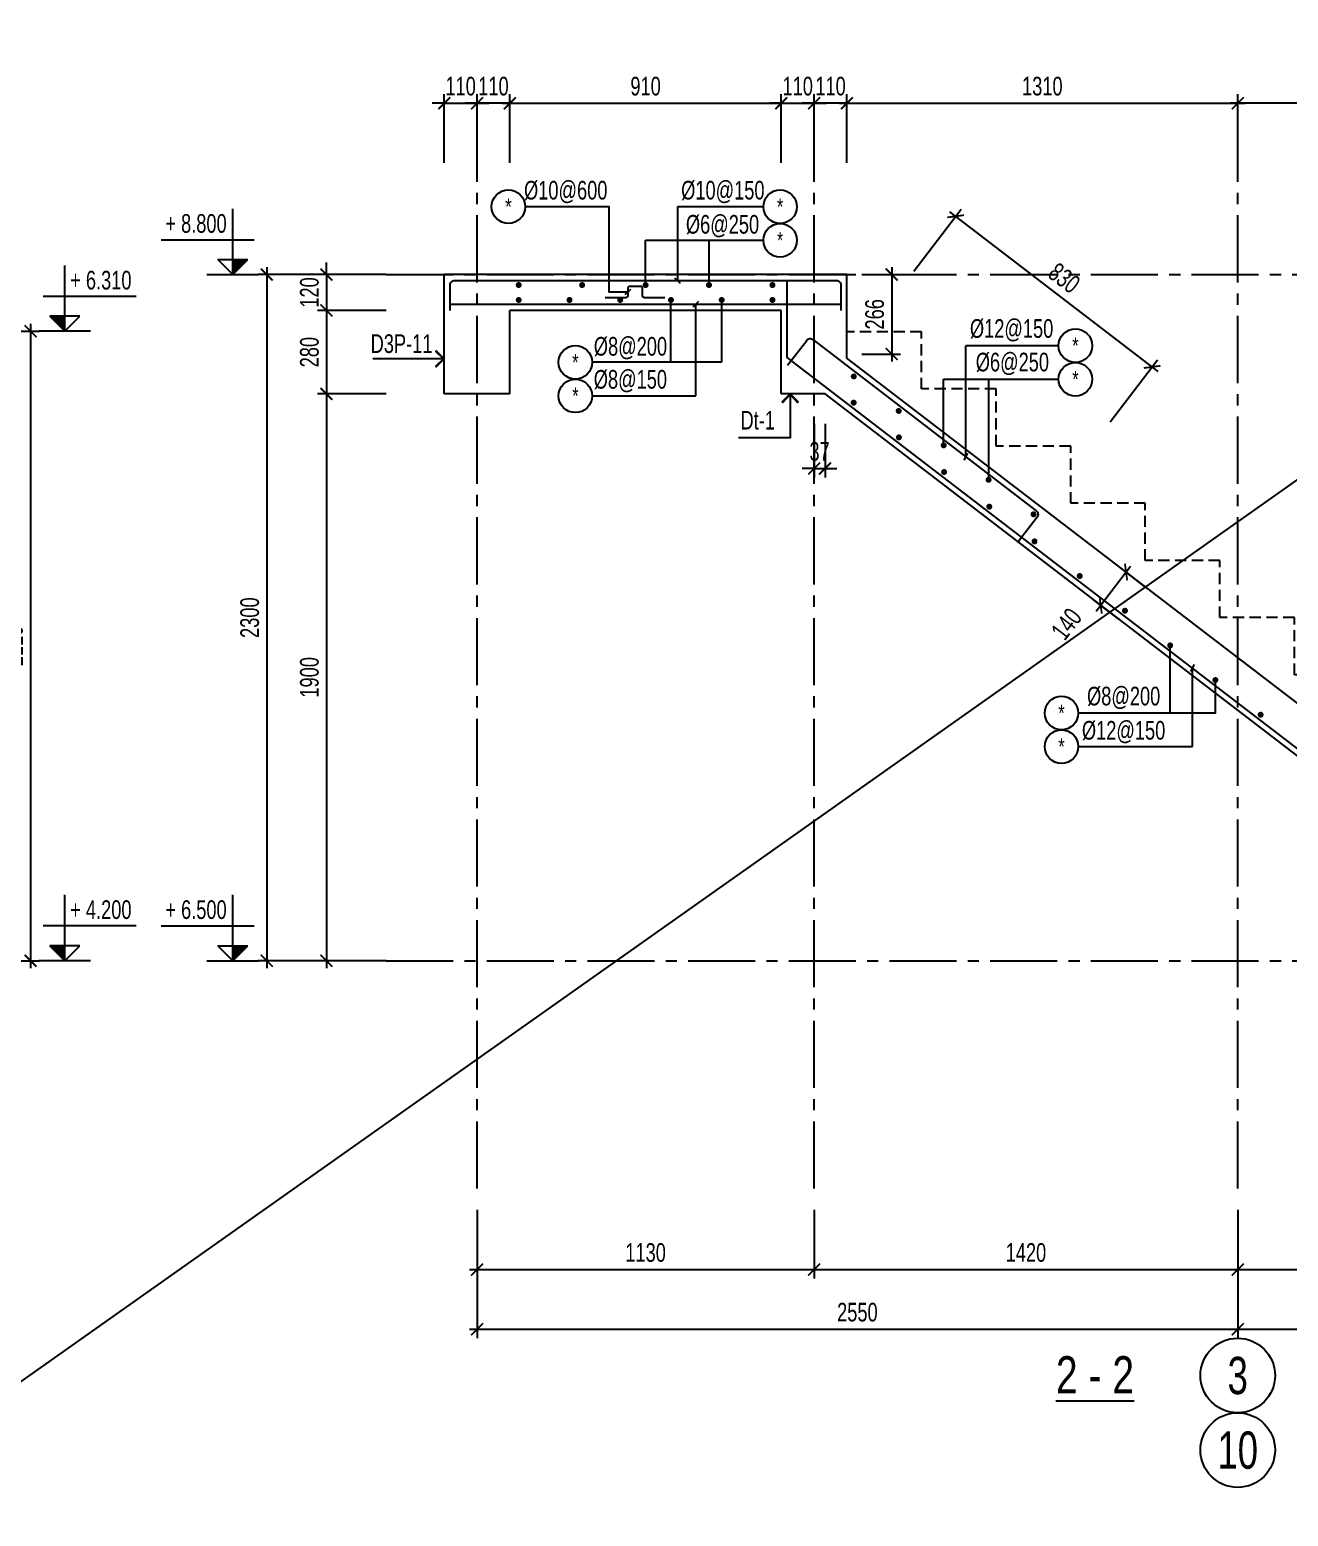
# Model space of a CAD drawing. Header units: millimetres. Extents: x -77370 to 109412, y -14880 to 214694.
# Drawn here: x 56709 to 65147, y 194403 to 204368 of the extents above; entities that cross this region are included whole.
import ezdxf
from ezdxf.enums import TextEntityAlignment as Align

# ---------------------------------------------------------------- set-up
doc = ezdxf.new("R2010")
doc.units = ezdxf.units.MM
doc.header["$LTSCALE"] = 300
doc.header["$MEASUREMENT"] = 0
doc.header["$PDMODE"] = 66
doc.linetypes.add('CENTER2', pattern=[1.125, 0.75, -0.125, 0.125, -0.125])
doc.linetypes.add('HIDDEN', pattern=[0.375, 0.25, -0.125])
doc.layers.get('0').update_dxf_attribs({"linetype": 'CONTINUOUS'})
doc.layers.get('DEFPOINTS').update_dxf_attribs({"linetype": 'CONTINUOUS'})
for name, color, linetype in [('CDC.01.AXIS', 160, 'CENTER2'), ('CDC.02.DIM', 1, 'CONTINUOUS'), ('CDC.03.BORDER', 3, 'CONTINUOUS'), ('CDC.06.TEXT', 2, 'CONTINUOUS'), ('CDC.11.NOTE', 8, 'CONTINUOUS'), ('CDC.14.STEELNUM', 2, 'CONTINUOUS'), ('KCS_HIDDEN', 8, 'HIDDEN'), ('KCS_SNODE', 6, 'CONTINUOUS'), ('KCS_STEEL', 4, 'CONTINUOUS'), ('KCS_TEXT_B', 2, 'CONTINUOUS')]:
    doc.layers.add(name, color=color, linetype=linetype)
doc.layers.add('KCS_Plotter', color=11, linetype='CONTINUOUS', plot=False)
doc.styles.add('KCS_BIGTEXT', font='arial.ttf', dxfattribs={"width": 0.7})
doc.styles.add('KCS_SMTEXT', font='arial.ttf', dxfattribs={"width": 0.7})
doc.dimstyles.new('KCS_DIM50 scale 2', dxfattribs={"dimscale": 50, "dimtxt": 2.5, "dimasz": 1.6, "dimexe": 1.2, "dimexo": 0, "dimgap": 1, "dimtad": 1, "dimdec": 0, "dimlfac": 0.5, "dimzin": 0, "dimdsep": 46, "dimtxsty": 'KCS_SMTEXT', "dimblk": 'ARCHTICK', "dimcen": 0, "dimdle": 1, "dimclrd": 256, "dimclre": 256, "dimclrt": 2, "dimadec": 0, "dimazin": 0, "dimtfac": 1, "dimtdec": 0, "dimtix": 1, "dimtmove": 2, "dimatfit": 3, "dimfxl": 1, "dimtolj": 1, "dimtzin": 0, "dimarcsym": 0})

# ---------------------------------------------------------------- blocks, each defined once
blk = doc.blocks.new('_ArchTick')
at = {"color": 0, "linetype": 'ByBlock', "const_width": 0.15}
blk.add_lwpolyline([(-0.5, -0.5), (0.5, 0.5)], dxfattribs=at)
blk = doc.blocks.new('*D1261')
at = {"layer": 'CDC.02.DIM', "lineweight": -2, "transparency": 16777216}
for p, q in [((55915.5, 202346.9), (56775.5, 202346.9)), ((56715.5, 202396.9), (56715.5, 198076.9)), ((55915.5, 198126.9), (56775.5, 198126.9))]:
    blk.add_line(p, q, dxfattribs=at)
at = {"layer": 'DEFPOINTS', "color": 0, "transparency": 16777216}
for p in [(55915.5, 202346.9), (55915.5, 198126.9), (56715.5, 198126.9)]:
    blk.add_point(p, dxfattribs=at)
at = {"layer": 'CDC.02.DIM', "lineweight": -2, "transparency": 16777216, "xscale": 80, "yscale": 80, "zscale": 80}
for p, rotation in [((56715.5, 202346.9), 90), ((56715.5, 198126.9), 270)]:
    blk.add_blockref('_ArchTick', p, dxfattribs=dict(at, rotation=rotation))
at = {"layer": 'CDC.02.DIM', "color": 2, "transparency": 16777216, "insert": (56601.7, 200236.9), "char_height": 125, "attachment_point": 5, "rotation": 90, "style": 'KCS_SMTEXT'}
blk.add_mtext('\\A1;2110', dxfattribs=at)
blk = doc.blocks.new('*D1269')
at = {"layer": 'CDC.02.DIM', "lineweight": -2, "transparency": 16777216}
for p, q in [((64808.3, 196456.5), (64808.3, 195996.5)), ((67188.3, 196456.5), (67188.3, 195996.5)), ((64758.3, 196056.5), (67238.3, 196056.5))]:
    blk.add_line(p, q, dxfattribs=at)
at = {"layer": 'DEFPOINTS', "color": 0, "transparency": 16777216}
for p in [(64808.3, 196456.5), (67188.3, 196456.5), (67188.3, 196056.5)]:
    blk.add_point(p, dxfattribs=at)
at = {"layer": 'CDC.02.DIM', "lineweight": -2, "transparency": 16777216, "xscale": 80, "yscale": 80, "zscale": 80, "rotation": 180}
blk.add_blockref('_ArchTick', (64808.3, 196056.5), dxfattribs=at)
at = {"layer": 'CDC.02.DIM', "lineweight": -2, "transparency": 16777216, "xscale": 80, "yscale": 80, "zscale": 80}
blk.add_blockref('_ArchTick', (67188.3, 196056.5), dxfattribs=at)
at = {"layer": 'CDC.02.DIM', "color": 2, "transparency": 16777216, "insert": (65998.3, 196170.3), "char_height": 125, "attachment_point": 5, "style": 'KCS_SMTEXT'}
blk.add_mtext('\\A1;1190', dxfattribs=at)
blk = doc.blocks.new('*D1270')
at = {"layer": 'CDC.02.DIM', "lineweight": -2, "transparency": 16777216}
for p, q in [((59708.3, 196456.5), (59708.3, 195596.5)), ((64808.3, 196456.5), (64808.3, 195596.5)), ((59658.3, 195656.5), (64858.3, 195656.5))]:
    blk.add_line(p, q, dxfattribs=at)
at = {"layer": 'DEFPOINTS', "color": 0, "transparency": 16777216}
for p in [(59708.3, 196456.5), (64808.3, 196456.5), (64808.3, 195656.5)]:
    blk.add_point(p, dxfattribs=at)
at = {"layer": 'CDC.02.DIM', "lineweight": -2, "transparency": 16777216, "xscale": 80, "yscale": 80, "zscale": 80, "rotation": 180}
blk.add_blockref('_ArchTick', (59708.3, 195656.5), dxfattribs=at)
at = {"layer": 'CDC.02.DIM', "lineweight": -2, "transparency": 16777216, "xscale": 80, "yscale": 80, "zscale": 80}
blk.add_blockref('_ArchTick', (64808.3, 195656.5), dxfattribs=at)
at = {"layer": 'CDC.02.DIM', "color": 2, "transparency": 16777216, "insert": (62258.3, 195770.3), "char_height": 125, "attachment_point": 5, "style": 'KCS_SMTEXT'}
blk.add_mtext('\\A1;2550', dxfattribs=at)
blk = doc.blocks.new('*D1271')
at = {"layer": 'CDC.02.DIM', "lineweight": -2, "transparency": 16777216}
for p, q in [((61968.3, 196456.5), (61968.3, 195996.5)), ((64808.3, 196456.5), (64808.3, 195996.5)), ((61918.3, 196056.5), (64858.3, 196056.5))]:
    blk.add_line(p, q, dxfattribs=at)
at = {"layer": 'DEFPOINTS', "color": 0, "transparency": 16777216}
for p in [(61968.3, 196456.5), (64808.3, 196456.5), (64808.3, 196056.5)]:
    blk.add_point(p, dxfattribs=at)
at = {"layer": 'CDC.02.DIM', "lineweight": -2, "transparency": 16777216, "xscale": 80, "yscale": 80, "zscale": 80, "rotation": 180}
blk.add_blockref('_ArchTick', (61968.3, 196056.5), dxfattribs=at)
at = {"layer": 'CDC.02.DIM', "lineweight": -2, "transparency": 16777216, "xscale": 80, "yscale": 80, "zscale": 80}
blk.add_blockref('_ArchTick', (64808.3, 196056.5), dxfattribs=at)
at = {"layer": 'CDC.02.DIM', "color": 2, "transparency": 16777216, "insert": (63388.3, 196170.3), "char_height": 125, "attachment_point": 5, "style": 'KCS_SMTEXT'}
blk.add_mtext('\\A1;1420', dxfattribs=at)
blk = doc.blocks.new('*D1272')
at = {"layer": 'CDC.02.DIM', "lineweight": -2, "transparency": 16777216}
for p, q in [((64808.3, 196456.5), (64808.3, 195596.5)), ((69808.3, 196456.5), (69808.3, 195596.5)), ((64758.3, 195656.5), (69858.3, 195656.5))]:
    blk.add_line(p, q, dxfattribs=at)
at = {"layer": 'DEFPOINTS', "color": 0, "transparency": 16777216}
for p in [(64808.3, 196456.5), (69808.3, 196456.5), (69808.3, 195656.5)]:
    blk.add_point(p, dxfattribs=at)
at = {"layer": 'CDC.02.DIM', "lineweight": -2, "transparency": 16777216, "xscale": 80, "yscale": 80, "zscale": 80, "rotation": 180}
blk.add_blockref('_ArchTick', (64808.3, 195656.5), dxfattribs=at)
at = {"layer": 'CDC.02.DIM', "lineweight": -2, "transparency": 16777216, "xscale": 80, "yscale": 80, "zscale": 80}
blk.add_blockref('_ArchTick', (69808.3, 195656.5), dxfattribs=at)
at = {"layer": 'CDC.02.DIM', "color": 2, "transparency": 16777216, "insert": (67308.3, 195770.3), "char_height": 125, "attachment_point": 5, "style": 'KCS_SMTEXT'}
blk.add_mtext('\\A1;2500', dxfattribs=at)
blk = doc.blocks.new('*D1273')
at = {"layer": 'CDC.02.DIM', "lineweight": -2, "transparency": 16777216}
for p, q in [((59708.3, 196456.5), (59708.3, 195996.5)), ((61968.3, 196456.5), (61968.3, 195996.5)), ((59658.3, 196056.5), (62018.3, 196056.5))]:
    blk.add_line(p, q, dxfattribs=at)
at = {"layer": 'DEFPOINTS', "color": 0, "transparency": 16777216}
for p in [(59708.3, 196456.5), (61968.3, 196456.5), (61968.3, 196056.5)]:
    blk.add_point(p, dxfattribs=at)
at = {"layer": 'CDC.02.DIM', "lineweight": -2, "transparency": 16777216, "xscale": 80, "yscale": 80, "zscale": 80, "rotation": 180}
blk.add_blockref('_ArchTick', (59708.3, 196056.5), dxfattribs=at)
at = {"layer": 'CDC.02.DIM', "lineweight": -2, "transparency": 16777216, "xscale": 80, "yscale": 80, "zscale": 80}
blk.add_blockref('_ArchTick', (61968.3, 196056.5), dxfattribs=at)
at = {"layer": 'CDC.02.DIM', "color": 2, "transparency": 16777216, "insert": (60838.3, 196170.3), "char_height": 125, "attachment_point": 5, "style": 'KCS_SMTEXT'}
blk.add_mtext('\\A1;1130', dxfattribs=at)
blk = doc.blocks.new('*D1274')
at = {"layer": 'CDC.02.DIM', "lineweight": -2, "transparency": 16777216}
for p, q in [((59098.6, 201926.9), (58638.6, 201926.9)), ((58698.6, 201976.9), (58698.6, 198076.9)), ((59098.6, 198126.9), (58638.6, 198126.9))]:
    blk.add_line(p, q, dxfattribs=at)
at = {"layer": 'DEFPOINTS', "color": 0, "transparency": 16777216}
for p in [(59098.6, 201926.9), (58698.6, 198126.9), (59098.6, 198126.9)]:
    blk.add_point(p, dxfattribs=at)
at = {"layer": 'CDC.02.DIM', "lineweight": -2, "transparency": 16777216, "xscale": 80, "yscale": 80, "zscale": 80}
for p, rotation in [((58698.6, 201926.9), 90), ((58698.6, 198126.9), 270)]:
    blk.add_blockref('_ArchTick', p, dxfattribs=dict(at, rotation=rotation))
at = {"layer": 'CDC.02.DIM', "color": 2, "transparency": 16777216, "insert": (58584.8, 200026.9), "char_height": 125, "attachment_point": 5, "rotation": 90, "style": 'KCS_SMTEXT'}
blk.add_mtext('\\A1;1900', dxfattribs=at)
blk = doc.blocks.new('*D1275')
at = {"layer": 'CDC.02.DIM', "lineweight": -2, "transparency": 16777216}
for p, q in [((59098.6, 202726.9), (58238.6, 202726.9)), ((58298.6, 202776.9), (58298.6, 198076.9)), ((59098.6, 198126.9), (58238.6, 198126.9))]:
    blk.add_line(p, q, dxfattribs=at)
at = {"layer": 'DEFPOINTS', "color": 0, "transparency": 16777216}
for p in [(59098.6, 202726.9), (58298.6, 198126.9), (59098.6, 198126.9)]:
    blk.add_point(p, dxfattribs=at)
at = {"layer": 'CDC.02.DIM', "lineweight": -2, "transparency": 16777216, "xscale": 80, "yscale": 80, "zscale": 80}
for p, rotation in [((58298.6, 202726.9), 90), ((58298.6, 198126.9), 270)]:
    blk.add_blockref('_ArchTick', p, dxfattribs=dict(at, rotation=rotation))
at = {"layer": 'CDC.02.DIM', "color": 2, "transparency": 16777216, "insert": (58184.7, 200426.9), "char_height": 125, "attachment_point": 5, "rotation": 90, "style": 'KCS_SMTEXT'}
blk.add_mtext('\\A1;2300', dxfattribs=at)
blk = doc.blocks.new('*D1276')
at = {"layer": 'CDC.02.DIM', "lineweight": -2, "transparency": 16777216}
for p, q in [((58698.6, 202726.9), (58698.6, 202806.9)), ((59098.6, 202726.9), (58638.6, 202726.9)), ((58698.6, 202726.9), (58698.6, 202486.9)), ((59098.6, 202486.9), (58638.6, 202486.9)), ((58698.6, 202486.9), (58698.6, 202406.9))]:
    blk.add_line(p, q, dxfattribs=at)
at = {"layer": 'DEFPOINTS', "color": 0, "transparency": 16777216}
for p in [(59098.6, 202726.9), (58698.6, 202486.9), (59098.6, 202486.9)]:
    blk.add_point(p, dxfattribs=at)
at = {"layer": 'CDC.02.DIM', "lineweight": -2, "transparency": 16777216, "xscale": 80, "yscale": 80, "zscale": 80}
for p, rotation in [((58698.6, 202726.9), 270), ((58698.6, 202486.9), 90)]:
    blk.add_blockref('_ArchTick', p, dxfattribs=dict(at, rotation=rotation))
at = {"layer": 'CDC.02.DIM', "color": 2, "transparency": 16777216, "insert": (58584.8, 202606.9), "char_height": 125, "attachment_point": 5, "rotation": 90, "style": 'KCS_SMTEXT'}
blk.add_mtext('\\A1;120', dxfattribs=at)
blk = doc.blocks.new('*D1277')
at = {"layer": 'CDC.02.DIM', "lineweight": -2, "transparency": 16777216}
for p, q in [((58698.6, 202536.9), (58698.6, 201876.9)), ((59098.6, 202486.9), (58638.6, 202486.9)), ((59098.6, 201926.9), (58638.6, 201926.9))]:
    blk.add_line(p, q, dxfattribs=at)
at = {"layer": 'DEFPOINTS', "color": 0, "transparency": 16777216}
for p in [(59098.6, 202486.9), (58698.6, 201926.9), (59098.6, 201926.9)]:
    blk.add_point(p, dxfattribs=at)
at = {"layer": 'CDC.02.DIM', "lineweight": -2, "transparency": 16777216, "xscale": 80, "yscale": 80, "zscale": 80}
for p, rotation in [((58698.6, 202486.9), 90), ((58698.6, 201926.9), 270)]:
    blk.add_blockref('_ArchTick', p, dxfattribs=dict(at, rotation=rotation))
at = {"layer": 'CDC.02.DIM', "color": 2, "transparency": 16777216, "insert": (58584.8, 202206.9), "char_height": 125, "attachment_point": 5, "rotation": 90, "style": 'KCS_SMTEXT'}
blk.add_mtext('\\A1;280', dxfattribs=at)
blk = doc.blocks.new('*D1280')
at = {"layer": 'CDC.02.DIM', "lineweight": -2, "transparency": 16777216}
for p, q in [((59928.3, 203475.4), (59928.3, 203935.4)), ((61748.3, 203475.4), (61748.3, 203935.4)), ((59878.3, 203875.4), (61798.3, 203875.4))]:
    blk.add_line(p, q, dxfattribs=at)
at = {"layer": 'DEFPOINTS', "color": 0, "transparency": 16777216}
for p in [(61748.3, 203875.4), (59928.3, 203475.4), (61748.3, 203475.4)]:
    blk.add_point(p, dxfattribs=at)
at = {"layer": 'CDC.02.DIM', "lineweight": -2, "transparency": 16777216, "xscale": 80, "yscale": 80, "zscale": 80, "rotation": 180}
blk.add_blockref('_ArchTick', (59928.3, 203875.4), dxfattribs=at)
at = {"layer": 'CDC.02.DIM', "lineweight": -2, "transparency": 16777216, "xscale": 80, "yscale": 80, "zscale": 80}
blk.add_blockref('_ArchTick', (61748.3, 203875.4), dxfattribs=at)
at = {"layer": 'CDC.02.DIM', "color": 2, "transparency": 16777216, "insert": (60838.3, 203989.3), "char_height": 125, "attachment_point": 5, "style": 'KCS_SMTEXT'}
blk.add_mtext('\\A1;910', dxfattribs=at)
blk = doc.blocks.new('*D1281')
at = {"layer": 'CDC.02.DIM', "lineweight": -2, "transparency": 16777216}
for p, q in [((59488.3, 203475.4), (59488.3, 203935.4)), ((59708.3, 203475.4), (59708.3, 203935.4)), ((59488.3, 203875.4), (59408.3, 203875.4)), ((59488.3, 203875.4), (59708.3, 203875.4)), ((59708.3, 203875.4), (59788.3, 203875.4))]:
    blk.add_line(p, q, dxfattribs=at)
at = {"layer": 'DEFPOINTS', "color": 0, "transparency": 16777216}
for p in [(59708.3, 203875.4), (59488.3, 203475.4), (59708.3, 203475.4)]:
    blk.add_point(p, dxfattribs=at)
at = {"layer": 'CDC.02.DIM', "lineweight": -2, "transparency": 16777216, "xscale": 80, "yscale": 80, "zscale": 80}
blk.add_blockref('_ArchTick', (59488.3, 203875.4), dxfattribs=at)
at = {"layer": 'CDC.02.DIM', "lineweight": -2, "transparency": 16777216, "xscale": 80, "yscale": 80, "zscale": 80, "rotation": 180}
blk.add_blockref('_ArchTick', (59708.3, 203875.4), dxfattribs=at)
at = {"layer": 'CDC.02.DIM', "color": 2, "transparency": 16777216, "insert": (59598.3, 203989.3), "char_height": 125, "attachment_point": 5, "style": 'KCS_SMTEXT'}
blk.add_mtext('\\A1;110', dxfattribs=at)
blk = doc.blocks.new('*D1284')
at = {"layer": 'CDC.02.DIM', "lineweight": -2, "transparency": 16777216}
for p, q in [((62635.7, 202750.7), (62953.7, 203165.4)), ((64274.3, 202077.4), (62877.5, 203148.2)), ((63953.1, 201740.7), (64271.1, 202155.4))]:
    blk.add_line(p, q, dxfattribs=at)
at = {"layer": 'DEFPOINTS', "color": 0, "transparency": 16777216}
for p in [(62917.2, 203117.8), (62635.7, 202750.7), (63953.1, 201740.7)]:
    blk.add_point(p, dxfattribs=at)
at = {"layer": 'CDC.02.DIM', "lineweight": -2, "transparency": 16777216, "xscale": 80, "yscale": 80, "zscale": 80}
for p, rotation in [((62917.2, 203117.8), 142.5238204386135), ((64234.6, 202107.8), 322.5238204386134)]:
    blk.add_blockref('_ArchTick', p, dxfattribs=dict(at, rotation=rotation))
at = {"layer": 'CDC.02.DIM', "color": 2, "transparency": 16777216, "insert": (63645.2, 202703.2), "char_height": 125, "attachment_point": 5, "rotation": 322.52382, "style": 'KCS_SMTEXT'}
blk.add_mtext('\\A1;830', dxfattribs=at)
blk = doc.blocks.new('*D950')
at = {"layer": 'CDC.02.DIM', "lineweight": -2, "transparency": 16777216}
for p, q in [((64808.3, 203475.4), (64808.3, 203935.4)), ((67188.3, 203475.4), (67188.3, 203935.4)), ((67238.3, 203875.4), (64758.3, 203875.4))]:
    blk.add_line(p, q, dxfattribs=at)
at = {"layer": 'DEFPOINTS', "color": 0, "transparency": 16777216}
for p in [(64808.3, 203875.4), (64808.3, 203475.4), (67188.3, 203475.4)]:
    blk.add_point(p, dxfattribs=at)
at = {"layer": 'CDC.02.DIM', "lineweight": -2, "transparency": 16777216, "xscale": 80, "yscale": 80, "zscale": 80, "rotation": 180}
blk.add_blockref('_ArchTick', (64808.3, 203875.4), dxfattribs=at)
at = {"layer": 'CDC.02.DIM', "lineweight": -2, "transparency": 16777216, "xscale": 80, "yscale": 80, "zscale": 80}
blk.add_blockref('_ArchTick', (67188.3, 203875.4), dxfattribs=at)
at = {"layer": 'CDC.02.DIM', "color": 2, "transparency": 16777216, "insert": (65998.3, 203989.3), "char_height": 125, "attachment_point": 5, "style": 'KCS_SMTEXT'}
blk.add_mtext('\\A1;1190', dxfattribs=at)
blk = doc.blocks.new('*D951')
at = {"layer": 'CDC.02.DIM', "lineweight": -2, "transparency": 16777216}
for p, q in [((62188.3, 203475.4), (62188.3, 203935.4)), ((64808.3, 203475.4), (64808.3, 203935.4)), ((62138.3, 203875.4), (64858.3, 203875.4))]:
    blk.add_line(p, q, dxfattribs=at)
at = {"layer": 'DEFPOINTS', "color": 0, "transparency": 16777216}
for p in [(64808.3, 203875.4), (62188.3, 203475.4), (64808.3, 203475.4)]:
    blk.add_point(p, dxfattribs=at)
at = {"layer": 'CDC.02.DIM', "lineweight": -2, "transparency": 16777216, "xscale": 80, "yscale": 80, "zscale": 80, "rotation": 180}
blk.add_blockref('_ArchTick', (62188.3, 203875.4), dxfattribs=at)
at = {"layer": 'CDC.02.DIM', "lineweight": -2, "transparency": 16777216, "xscale": 80, "yscale": 80, "zscale": 80}
blk.add_blockref('_ArchTick', (64808.3, 203875.4), dxfattribs=at)
at = {"layer": 'CDC.02.DIM', "color": 2, "transparency": 16777216, "insert": (63498.3, 203989.3), "char_height": 125, "attachment_point": 5, "style": 'KCS_SMTEXT'}
blk.add_mtext('\\A1;1310', dxfattribs=at)
blk = doc.blocks.new('*D952')
at = {"layer": 'CDC.02.DIM', "lineweight": -2, "transparency": 16777216}
for p, q in [((61968.3, 201726.9), (61968.3, 201366.9)), ((62041.5, 201726.9), (62041.5, 201366.9)), ((61968.3, 201426.9), (61888.3, 201426.9)), ((61968.3, 201426.9), (62041.5, 201426.9)), ((62041.5, 201426.9), (62121.5, 201426.9))]:
    blk.add_line(p, q, dxfattribs=at)
at = {"layer": 'DEFPOINTS', "color": 0, "transparency": 16777216}
for p in [(61968.3, 201726.9), (62041.5, 201726.9), (62041.5, 201426.9)]:
    blk.add_point(p, dxfattribs=at)
at = {"layer": 'CDC.02.DIM', "lineweight": -2, "transparency": 16777216, "xscale": 80, "yscale": 80, "zscale": 80}
blk.add_blockref('_ArchTick', (61968.3, 201426.9), dxfattribs=at)
at = {"layer": 'CDC.02.DIM', "lineweight": -2, "transparency": 16777216, "xscale": 80, "yscale": 80, "zscale": 80, "rotation": 180}
blk.add_blockref('_ArchTick', (62041.5, 201426.9), dxfattribs=at)
at = {"layer": 'CDC.02.DIM', "color": 2, "transparency": 16777216, "insert": (62004.9, 201540.7), "char_height": 125, "attachment_point": 5, "style": 'KCS_SMTEXT'}
blk.add_mtext('\\A1;37', dxfattribs=at)
blk = doc.blocks.new('*D953')
at = {"layer": 'CDC.02.DIM', "lineweight": -2, "transparency": 16777216}
for p, q in [((62288.3, 202726.9), (62548.3, 202726.9)), ((62488.3, 202776.9), (62488.3, 202144.3)), ((62288.3, 202194.3), (62548.3, 202194.3))]:
    blk.add_line(p, q, dxfattribs=at)
at = {"layer": 'DEFPOINTS', "color": 0, "transparency": 16777216}
for p in [(62288.3, 202726.9), (62288.3, 202194.3), (62488.3, 202194.3)]:
    blk.add_point(p, dxfattribs=at)
at = {"layer": 'CDC.02.DIM', "lineweight": -2, "transparency": 16777216, "xscale": 80, "yscale": 80, "zscale": 80}
for p, rotation in [((62488.3, 202726.9), 90), ((62488.3, 202194.3), 270)]:
    blk.add_blockref('_ArchTick', p, dxfattribs=dict(at, rotation=rotation))
at = {"layer": 'CDC.02.DIM', "color": 2, "transparency": 16777216, "insert": (62374.5, 202460.6), "char_height": 125, "attachment_point": 5, "rotation": 90, "style": 'KCS_SMTEXT'}
blk.add_mtext('\\A1;266', dxfattribs=at)
blk = doc.blocks.new('*D954')
at = {"layer": 'CDC.02.DIM', "lineweight": -2, "transparency": 16777216}
for p, q in [((63858.9, 200470.5), (64090.1, 200772)), ((64181.8, 200638.8), (64012.1, 200768.9)), ((64011.4, 200416.6), (63841.7, 200546.7))]:
    blk.add_line(p, q, dxfattribs=at)
at = {"layer": 'DEFPOINTS', "color": 0, "transparency": 16777216}
for p in [(64059.7, 200732.4), (64181.8, 200638.8), (64011.4, 200416.6)]:
    blk.add_point(p, dxfattribs=at)
at = {"layer": 'CDC.02.DIM', "lineweight": -2, "transparency": 16777216, "xscale": 80, "yscale": 80, "zscale": 80}
for p, rotation in [((64059.7, 200732.4), 52.52382043596795), ((63889.4, 200510.2), 232.523820435968)]:
    blk.add_blockref('_ArchTick', p, dxfattribs=dict(at, rotation=rotation))
at = {"layer": 'CDC.02.DIM', "color": 2, "transparency": 16777216, "insert": (63660.7, 200384), "char_height": 125, "attachment_point": 5, "rotation": 52.52382, "style": 'KCS_SMTEXT'}
blk.add_mtext('\\A1;140', dxfattribs=at)
blk = doc.blocks.new('*D1120')
at = {"layer": 'CDC.02.DIM', "lineweight": -2, "transparency": 16777216}
for p, q in [((59708.3, 203475.4), (59708.3, 203935.4)), ((59928.3, 203475.4), (59928.3, 203935.4)), ((59708.3, 203875.4), (59628.3, 203875.4)), ((59928.3, 203875.4), (59708.3, 203875.4)), ((59928.3, 203875.4), (60008.3, 203875.4))]:
    blk.add_line(p, q, dxfattribs=at)
at = {"layer": 'DEFPOINTS', "color": 0, "transparency": 16777216}
for p in [(59708.3, 203875.4), (59708.3, 203475.4), (59928.3, 203475.4)]:
    blk.add_point(p, dxfattribs=at)
at = {"layer": 'CDC.02.DIM', "lineweight": -2, "transparency": 16777216, "xscale": 80, "yscale": 80, "zscale": 80}
blk.add_blockref('_ArchTick', (59708.3, 203875.4), dxfattribs=at)
at = {"layer": 'CDC.02.DIM', "lineweight": -2, "transparency": 16777216, "xscale": 80, "yscale": 80, "zscale": 80, "rotation": 180}
blk.add_blockref('_ArchTick', (59928.3, 203875.4), dxfattribs=at)
at = {"layer": 'CDC.02.DIM', "color": 2, "transparency": 16777216, "insert": (59818.3, 203989.3), "char_height": 125, "attachment_point": 5, "style": 'KCS_SMTEXT'}
blk.add_mtext('\\A1;110', dxfattribs=at)
blk = doc.blocks.new('*D1121')
at = {"layer": 'CDC.02.DIM', "lineweight": -2, "transparency": 16777216}
for p, q in [((61748.3, 203475.4), (61748.3, 203935.4)), ((61968.3, 203475.4), (61968.3, 203935.4)), ((61748.3, 203875.4), (61668.3, 203875.4)), ((61748.3, 203875.4), (61968.3, 203875.4)), ((61968.3, 203875.4), (62048.3, 203875.4))]:
    blk.add_line(p, q, dxfattribs=at)
at = {"layer": 'DEFPOINTS', "color": 0, "transparency": 16777216}
for p in [(61968.3, 203875.4), (61748.3, 203475.4), (61968.3, 203475.4)]:
    blk.add_point(p, dxfattribs=at)
at = {"layer": 'CDC.02.DIM', "lineweight": -2, "transparency": 16777216, "xscale": 80, "yscale": 80, "zscale": 80}
blk.add_blockref('_ArchTick', (61748.3, 203875.4), dxfattribs=at)
at = {"layer": 'CDC.02.DIM', "lineweight": -2, "transparency": 16777216, "xscale": 80, "yscale": 80, "zscale": 80, "rotation": 180}
blk.add_blockref('_ArchTick', (61968.3, 203875.4), dxfattribs=at)
at = {"layer": 'CDC.02.DIM', "color": 2, "transparency": 16777216, "insert": (61858.3, 203989.3), "char_height": 125, "attachment_point": 5, "style": 'KCS_SMTEXT'}
blk.add_mtext('\\A1;110', dxfattribs=at)
blk = doc.blocks.new('*D1122')
at = {"layer": 'CDC.02.DIM', "lineweight": -2, "transparency": 16777216}
for p, q in [((61968.3, 203475.4), (61968.3, 203935.4)), ((62188.3, 203475.4), (62188.3, 203935.4)), ((61968.3, 203875.4), (61888.3, 203875.4)), ((62188.3, 203875.4), (61968.3, 203875.4)), ((62188.3, 203875.4), (62268.3, 203875.4))]:
    blk.add_line(p, q, dxfattribs=at)
at = {"layer": 'DEFPOINTS', "color": 0, "transparency": 16777216}
for p in [(61968.3, 203875.4), (61968.3, 203475.4), (62188.3, 203475.4)]:
    blk.add_point(p, dxfattribs=at)
at = {"layer": 'CDC.02.DIM', "lineweight": -2, "transparency": 16777216, "xscale": 80, "yscale": 80, "zscale": 80}
blk.add_blockref('_ArchTick', (61968.3, 203875.4), dxfattribs=at)
at = {"layer": 'CDC.02.DIM', "lineweight": -2, "transparency": 16777216, "xscale": 80, "yscale": 80, "zscale": 80, "rotation": 180}
blk.add_blockref('_ArchTick', (62188.3, 203875.4), dxfattribs=at)
at = {"layer": 'CDC.02.DIM', "color": 2, "transparency": 16777216, "insert": (62078.3, 203989.3), "char_height": 125, "attachment_point": 5, "style": 'KCS_SMTEXT'}
blk.add_mtext('\\A1;110', dxfattribs=at)

msp = doc.modelspace()

# ---------------------------------------------------------------- linework, layer by layer
at = {"layer": 'CDC.01.AXIS', "ltscale": 2}
for p, q in [((59708.3, 196599.6), (59708.3, 203475.4)), ((61968.3, 196599.6), (61968.3, 203475.4)), ((64808.3, 196599.6), (64808.3, 203475.4)), ((59098.6, 202726.9), (70310.8, 202726.9)), ((59098.6, 198126.9), (70310.8, 198126.9))]:
    msp.add_line(p, q, dxfattribs=at)
at = {"layer": 'CDC.02.DIM'}
for p, q in [((58070.4, 202726.9), (58070.4, 203168)), ((57969.7, 202827.5), (58171, 202827.5)), ((58070.4, 202726.9), (57969.7, 202827.5)), ((58070.4, 202726.9), (58171, 202827.5)), ((56943.8, 202346.9), (56943.8, 202788)), ((57897.2, 202726.9), (58243.6, 202726.9)), ((57423.3, 202580.4), (56799.9, 202580.4)), ((57044.4, 202447.5), (56843.1, 202447.5)), ((56943.8, 202346.9), (56843.1, 202447.5)), ((56943.8, 202346.9), (57044.4, 202447.5)), ((57117, 202346.9), (56770.5, 202346.9)), ((56943.8, 198126.9), (56943.8, 198568)), ((58070.4, 198126.9), (58070.4, 198568)), ((57044.4, 198227.5), (56843.1, 198227.5)), ((56943.8, 198126.9), (56843.1, 198227.5)), ((56943.8, 198126.9), (57044.4, 198227.5)), ((57969.7, 198227.5), (58171, 198227.5)), ((58070.4, 198126.9), (57969.7, 198227.5)), ((58070.4, 198126.9), (58171, 198227.5)), ((57117, 198126.9), (56770.5, 198126.9)), ((57897.2, 198126.9), (58243.6, 198126.9))]:
    msp.add_line(p, q, dxfattribs=at)
at = {"layer": 'CDC.02.DIM', "linetype": 'ByBlock'}
for p, q in [((57590.9, 202960.4), (58214.3, 202960.4)), ((57423.3, 198360.4), (56799.9, 198360.4)), ((57590.9, 198360.4), (58214.3, 198360.4))]:
    msp.add_line(p, q, dxfattribs=at)
at = {"layer": 'CDC.02.DIM'}
for centre in [(64808.3, 195346.5), (64808.3, 194846.5)]:
    msp.add_circle(centre, 250, dxfattribs=at)
for points in [[(58171, 202827.5), (58070.4, 202726.9), (58070.4, 202827.5)], [(56843.1, 202447.5), (56943.8, 202346.9), (56943.8, 202447.5)], [(56843.1, 198227.5), (56943.8, 198126.9), (56943.8, 198227.5)], [(58171, 198227.5), (58070.4, 198126.9), (58070.4, 198227.5)]]:
    msp.add_solid(points, dxfattribs=at)
at = {"layer": 'CDC.03.BORDER'}
for p, q in [((62188.3, 202726.9), (59488.3, 202726.9)), ((59488.3, 201926.9), (59488.3, 202726.9)), ((62188.3, 202167.1), (62188.3, 202726.9)), ((61748.3, 202486.9), (59928.3, 202486.9)), ((59928.3, 201926.9), (59928.3, 202486.9)), ((61748.3, 201926.9), (61748.3, 202486.9)), ((67458.2, 198126.9), (62188.3, 202167.1)), ((59928.3, 201926.9), (59488.3, 201926.9)), ((62041.5, 201926.9), (61748.3, 201926.9)), ((67363.2, 197846.9), (62041.5, 201926.9))]:
    msp.add_line(p, q, dxfattribs=at)
at = {"layer": 'CDC.11.NOTE'}
for p, q in [((61627.9, 203181.6), (61051.8, 203181.6)), ((61051.8, 203181.6), (61051.8, 202686.9)), ((60838.3, 202956.6), (61627.9, 202956.6)), ((60838.3, 202656.9), (60838.3, 202956.6)), ((61263.6, 202656.9), (61263.6, 202956.6)), ((61008.4, 202138.7), (61008.4, 202556.9)), ((61174.4, 201913.7), (61174.4, 202526.9)), ((61348.7, 202138.7), (61348.7, 202556.9)), ((63607.7, 202250.3), (62984.4, 202250.3)), ((62984.4, 201506.4), (62984.4, 202250.3)), ((61348.7, 202138.7), (60480.2, 202138.7)), ((62836.7, 202025.3), (63607.7, 202025.3)), ((62836.7, 201581.8), (62836.7, 202025.3)), ((63138, 202025.3), (63138, 201350.8)), ((60480.2, 201913.7), (61174.4, 201913.7)), ((64355.4, 199787.4), (64355.4, 200241.1)), ((64504.4, 199562.1), (64504.4, 200089)), ((64658.5, 199787.4), (64658.5, 200008.7)), ((64658.5, 199787.4), (63739.4, 199787.4)), ((63739.4, 199562.4), (64504.7, 199562.4))]:
    msp.add_line(p, q, dxfattribs=at)
at = {"layer": 'CDC.11.NOTE', "color": 3}
for p, q in [((61033.3, 202705.4), (61070.4, 202668.3)), ((60736.9, 202627.9), (60699.8, 202590.8)), ((61193, 202545.4), (61155.9, 202508.3)), ((62996.3, 201529.8), (62972.5, 201483)), ((64516.3, 200112.4), (64492.5, 200065.6))]:
    msp.add_line(p, q, dxfattribs=at)
at = {"layer": 'CDC.11.NOTE'}
for points in [[(60718.3, 202609.4), (60594.8, 202609.4), (60594.8, 203181.6), (60031.3, 203181.6)], [(59488.3, 202161.7), (59435.3, 202214.7), (59431.8, 202211.2), (59483.3, 202161.7), (59431.8, 202112.2), (59435.3, 202108.7), (59488.3, 202161.7), (59009.3, 202161.7)], [(61807.4, 201926.9), (61754.4, 201873.8), (61757.9, 201870.3), (61807.4, 201921.9), (61856.9, 201870.3), (61860.5, 201873.8), (61807.4, 201926.9), (61807.4, 201631.6), (61461.7, 201631.6)]]:
    msp.add_lwpolyline(points, dxfattribs=at)
at = {"layer": 'CDC.14.STEELNUM', "color": 8}
for centre in [(59918.8, 203181.6), (61740.4, 203181.6), (61740.4, 202956.6), (63720.2, 202250.3), (60367.7, 202138.7), (63720.2, 202025.3), (60367.7, 201913.7), (63626.9, 199787.4), (63626.9, 199562.4)]:
    msp.add_circle(centre, 112.5, dxfattribs=at)
at = {"layer": 'KCS_HIDDEN'}
msp.add_lwpolyline([(67188.3, 198510.2), (67188.3, 198893.5), (66688.3, 198893.5), (66688.3, 199276.9), (66188.3, 199276.9), (66188.3, 199660.2), (65688.3, 199660.2), (65688.3, 200043.5), (65188.3, 200043.5), (65188.3, 200426.9), (64688.3, 200426.9), (64688.3, 200810.2), (64188.3, 200810.2), (64188.3, 201193.5), (63688.3, 201193.5), (63688.3, 201576.9), (63188.3, 201576.9), (63188.3, 201960.2), (62688.3, 201960.2), (62688.3, 202343.5), (62188.3, 202343.5), (62188.3, 202726.9)], dxfattribs=at)
at = {"layer": 'KCS_Plotter'}
msp.add_line((42050, 184994.5), (84100, 214694.5), dxfattribs=at)
at = {"layer": 'KCS_SNODE', "const_width": 20}
for points in [[(59997.7, 202658.3, 1), (59977.9, 202655.4, 1)], [(60403.1, 202658.3, -1), (60422.9, 202655.4, -1)], [(60828.4, 202658.3, -1), (60848.2, 202655.4, -1)], [(61253.7, 202658.3, -1), (61273.5, 202655.4, -1)], [(61679, 202658.3, -1), (61698.8, 202655.4, -1)], [(59997.7, 202558.3, 1), (59977.9, 202555.4, 1)], [(60337.9, 202558.3, 1), (60318.1, 202555.4, 1)], [(60678.1, 202558.3, 1), (60658.3, 202555.4, 1)], [(61018.3, 202558.3, 1), (60998.5, 202555.4, 1)], [(61358.6, 202558.3, 1), (61338.8, 202555.4, 1)], [(61679, 202558.3, -1), (61698.8, 202555.4, -1)], [(62243.9, 202045.3, 1), (62224.1, 202042.5, 1)], [(62243.2, 201869.5, 1), (62223.4, 201866.6, 1)], [(62545.2, 201814.3, 1), (62525.4, 201811.4, 1)], [(62546.3, 201637, 1), (62526.5, 201634.2, 1)], [(62846.6, 201583.3, 1), (62826.8, 201580.4, 1)], [(62849.5, 201404.6, 1), (62829.7, 201401.8, 1)], [(63147.9, 201352.3, 1), (63128.1, 201349.4, 1)], [(63152.6, 201172.2, 1), (63132.8, 201169.4, 1)], [(63449.2, 201121.2, 1), (63429.4, 201118.4, 1)], [(63455.8, 200939.8, 1), (63436, 200936.9, 1)], [(63759, 200707.3, 1), (63739.2, 200704.5, 1)], [(64062.1, 200474.9, 1), (64042.3, 200472.1, 1)], [(64365.3, 200242.5, 1), (64345.5, 200239.7, 1)], [(64668.4, 200010.1, 1), (64648.6, 200007.2, 1)], [(64971.6, 199777.7, 1), (64951.8, 199774.8, 1)]]:
    msp.add_lwpolyline(points, format="xyb", close=True, dxfattribs=at)
at = {"layer": 'KCS_STEEL', "color": 4}
msp.add_line((62148.3, 202526.9), (59528.3, 202526.9), dxfattribs=at)
for points in [[(59528.3, 202486.9), (59528.3, 202656.9, -0.414214), (59558.3, 202686.9), (62118.3, 202686.9, -0.414214), (62148.3, 202656.9), (62148.3, 202486.9)], [(61790.6, 202119.2), (61918.4, 202285.9, -0.414214), (61960.4, 202291.4), (63457.6, 201143.6, -0.414214), (63463.1, 201101.6), (63335.3, 200934.9)]]:
    msp.add_lwpolyline(points, format="xyb", dxfattribs=at)
at = {"layer": 'KCS_STEEL'}
msp.add_lwpolyline([(60968.3, 202571.9), (60830.8, 202571.9, -0.414214), (60818.3, 202584.4), (60818.3, 202634.4, 0.414214), (60805.8, 202646.9), (60730.8, 202646.9, 0.414214), (60718.3, 202634.4), (60718.3, 202584.4, -0.414214), (60705.8, 202571.9), (60568.3, 202571.9)], format="xyb", dxfattribs=at)
at = {"layer": 'KCS_STEEL', "color": 4}
msp.add_lwpolyline([(69988.3, 197886.9), (67376.8, 197886.9), (61788.3, 202171.4), (61788.3, 202686.9)], dxfattribs=at)

# ---------------------------------------------------------------- texts
at = {"layer": 'CDC.02.DIM', "color": 2, "linetype": 'ByBlock', "style": 'KCS_SMTEXT', "width": 0.7}
for s, p in [('+ 8.800', (57618.6, 203007.1)), ('+ 6.310', (56980.6, 202627.1)), ('+ 4.200', (56980.6, 198407.1)), ('+ 6.500', (57618.6, 198407.1))]:
    msp.add_text(s, height=125, dxfattribs=at).set_placement(p)
at = {"layer": 'CDC.02.DIM', "color": 4, "style": 'KCS_SMTEXT', "width": 0.7}
for s, p in [('3', (64808.3, 195346.5)), ('10', (64808.3, 194846.5))]:
    msp.add_text(s, height=250, dxfattribs=at).set_placement(p, align=Align.MIDDLE)
at = {"layer": 'CDC.06.TEXT', "color": 2, "linetype": 'ByBlock', "style": 'KCS_SMTEXT', "width": 0.7}
for s, p in [('%%C10@600', (60303, 203283.4)), ('%%C10@150', (61356.3, 203283.4)), ('%%C6@250', (61354.2, 203054.7)), ('%%C12@150', (63292.3, 202356.3)), ('%%C8@200', (60736.9, 202236.8)), ('%%C6@250', (63297.5, 202131.3)), ('%%C8@150', (60736.4, 202015.5)), ('%%C8@200', (64043.5, 199892)), ('%%C12@150', (64043.1, 199662.6))]:
    msp.add_text(s, height=125, dxfattribs=at).set_placement(p, align=Align.MIDDLE)
at = {"layer": 'CDC.06.TEXT', "color": 4, "style": 'KCS_SMTEXT', "width": 0.75}
msp.add_text('%%U2 - 2', height=250, dxfattribs=at).set_placement((63851.2, 195352.9), align=Align.MIDDLE)
at = {"layer": 'CDC.14.STEELNUM'}
for style, width, p in [('KCS_BIGTEXT', 0.75, (59918.8, 203181.6)), ('KCS_SMTEXT', 0.7, (61740.4, 203181.6)), ('KCS_SMTEXT', 0.65, (61740.4, 202956.6)), ('KCS_SMTEXT', 0.7, (63720.2, 202250.3)), ('KCS_SMTEXT', 0.7, (60367.7, 202138.7)), ('KCS_SMTEXT', 0.7, (63720.2, 202025.3)), ('KCS_SMTEXT', 0.7, (60367.7, 201913.7)), ('KCS_SMTEXT', 0.7, (63626.9, 199787.4)), ('KCS_SMTEXT', 0.7, (63626.9, 199562.4))]:
    msp.add_text('*', height=112.5, dxfattribs=dict(at, style=style, width=width)).set_placement(p, align=Align.MIDDLE)
at = {"layer": 'KCS_TEXT_B', "color": 3, "linetype": 'ByBlock', "style": 'KCS_SMTEXT', "width": 0.7}
for s, p in [('D3P-11', (59202.2, 202263.9)), ('Dt-1', (61590.3, 201750.1))]:
    msp.add_text(s, height=125, dxfattribs=at).set_placement(p, align=Align.MIDDLE)

# ---------------------------------------------------------------- dimensions: what is measured, and where the dimension line sits
at = {"layer": 'CDC.02.DIM'}
for base, p1, p2, angle, picture, middle in [((59708.3, 203875.4), (59488.3, 203475.4), (59708.3, 203475.4), 180, '*D1281', (59598.3, 203989.3)), ((61748.3, 203875.4), (59928.3, 203475.4), (61748.3, 203475.4), 180, '*D1280', (60838.3, 203989.3)), ((61968.3, 203875.4), (61748.3, 203475.4), (61968.3, 203475.4), 180, '*D1121', (61858.3, 203989.3)), ((64808.3, 203875.4), (62188.3, 203475.4), (64808.3, 203475.4), 180, '*D951', (63498.3, 203989.3)), ((58698.6, 202486.9), (59098.6, 202726.9), (59098.6, 202486.9), 90, '*D1276', (58584.8, 202606.9)), ((58298.6, 198126.9), (59098.6, 202726.9), (59098.6, 198126.9), 90, '*D1275', (58184.7, 200426.9)), ((62488.3, 202194.3), (62288.3, 202726.9), (62288.3, 202194.3), 90, '*D953', (62374.5, 202460.6)), ((58698.6, 201926.9), (59098.6, 202486.9), (59098.6, 201926.9), 90, '*D1277', (58584.8, 202206.9)), ((56715.5, 198126.9), (55915.5, 202346.9), (55915.5, 198126.9), 90, '*D1261', (56601.7, 200236.9)), ((58698.6, 198126.9), (59098.6, 201926.9), (59098.6, 198126.9), 90, '*D1274', (58584.8, 200026.9)), ((62041.5, 201426.9), (61968.3, 201726.9), (62041.5, 201726.9), 180, '*D952', (62004.9, 201540.7)), ((64808.3, 195656.5), (59708.3, 196456.5), (64808.3, 196456.5), 180, '*D1270', (62258.3, 195770.3)), ((61968.3, 196056.5), (59708.3, 196456.5), (61968.3, 196456.5), 180, '*D1273', (60838.3, 196170.3)), ((64808.3, 196056.5), (61968.3, 196456.5), (64808.3, 196456.5), 180, '*D1271', (63388.3, 196170.3)), ((67188.3, 196056.5), (64808.3, 196456.5), (67188.3, 196456.5), 180, '*D1269', (65998.3, 196170.3)), ((69808.3, 195656.5), (64808.3, 196456.5), (69808.3, 196456.5), 180, '*D1272', (67308.3, 195770.3))]:
    dim = msp.add_linear_dim(base=base, p1=p1, p2=p2, angle=angle, dimstyle='KCS_DIM50 scale 2', dxfattribs=at)
    dim.commit()
    dim.dimension.update_dxf_attribs({"geometry": picture, "text_midpoint": middle})
for base, p1, p2, picture, middle in [((59708.3, 203875.4), (59928.3, 203475.4), (59708.3, 203475.4), '*D1120', (59818.3, 203989.3)), ((61968.3, 203875.4), (62188.3, 203475.4), (61968.3, 203475.4), '*D1122', (62078.3, 203989.3)), ((64808.3, 203875.4), (67188.3, 203475.4), (64808.3, 203475.4), '*D950', (65998.3, 203989.3))]:
    dim = msp.add_linear_dim(base=base, p1=p1, p2=p2, dimstyle='KCS_DIM50 scale 2', dxfattribs=at)
    dim.commit()
    dim.dimension.update_dxf_attribs({"geometry": picture, "text_midpoint": middle})
dim = msp.add_aligned_dim(p1=(63953.1, 201740.7), p2=(62635.7, 202750.7), distance=-462.6, dimstyle='KCS_DIM50 scale 2', dxfattribs=at)
dim.commit()
dim.dimension.update_dxf_attribs({"geometry": '*D1284', "text_midpoint": (63645.2, 202703.2)})
dim = msp.add_linear_dim(base=(64059.7, 200732.4), p1=(64011.4, 200416.6), p2=(64181.8, 200638.8), angle=52.52382, dimstyle='KCS_DIM50 scale 2', dxfattribs=at)
dim.commit()
dim.dimension.update_dxf_attribs({"geometry": '*D954', "text_midpoint": (63660.7, 200384), "dimtype": 161})

doc.saveas('drawing.dxf')
